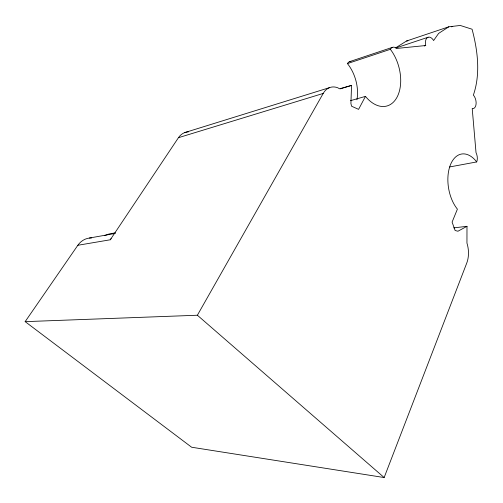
<?xml version="1.0" encoding="UTF-8"?>
<svg xmlns="http://www.w3.org/2000/svg" width="503" height="503" viewBox="0 0 503 503"><rect width="100%" height="100%" fill="white"/><g stroke="black" fill="none" stroke-linecap="round" stroke-linejoin="round"><path stroke-width="0.75" d="M453.775 227.89L466.985 226.306L466.954 243.087A20.397 12.204 83.4 0 1 466.803 262.937L384.154 477.542L191.637 447.236L25.15 321.643L77.839 245.275A19.397 17.404 83.6 0 1 91.672 237.925M77.839 245.275L110.276 239.78L178.452 137.684L323.203 93.439A23.069 15.505 75.1 0 1 337.752 87.773L339.575 88.798L351.54 85.409L350.918 103.524L351.584 106.215L358.582 109.365L365.455 96.381A34.921 22.006 74.4 0 0 397.087 97.104A34.921 22.006 74.4 0 0 390.359 49.313A8.52 5.219 74.1 0 1 396.691 48.439L425.733 45.528L425.532 44.635A8.111 4.722 74.5 0 1 427.475 37.562A8.111 4.722 74.5 0 1 433.083 39.718L433.592 40.567L438.629 33.399L448.827 26.797L460.258 25.458L472.072 29.224C477.731 50.558 480.686 73.859 473.361 95.155L473.901 95.759A7.708 4.357 77.3 0 1 476.083 103.989A7.708 4.357 77.3 0 1 472.719 108.667L472.216 108.566L476.027 152.642A7.778 4.47 79.5 0 1 476.706 161.928L449.669 166.952M25.15 321.643L197.383 315.236L323.203 93.439M396.188 47.508L406.562 40.995L448.827 26.797M466.985 226.306L457.944 231.229L455.127 230.512L452.096 222.1L457.403 209.141A31.582 18.435 80.6 0 1 450.512 164.613A31.582 18.435 80.6 0 1 476.706 161.928M104.725 235.555L109.145 233.958L115.319 232.851M451.279 26.835L452.763 26.338M349.579 61.655L392.478 47.32M356.948 99.801A33.167 22.113 73.8 0 0 347.428 63.592L390.359 49.313M395.754 47.999L428.053 37.272M424.262 45.999L425.733 45.528M184.714 132.597L329.566 87.629M340.292 88.836L351.54 85.409M350.49 100.675L365.455 96.381M89.402 238.038L115.262 233.423M406.562 40.995L407.889 40.825M197.383 315.236L384.154 477.542M178.452 137.684A18.982 15.084 72.8 0 1 188.594 131.836M110.276 239.78A20.497 17.831 83 0 1 111.125 238.611M347.428 63.592A8.105 5.256 73.6 0 1 350.943 61.454"/></g></svg>
